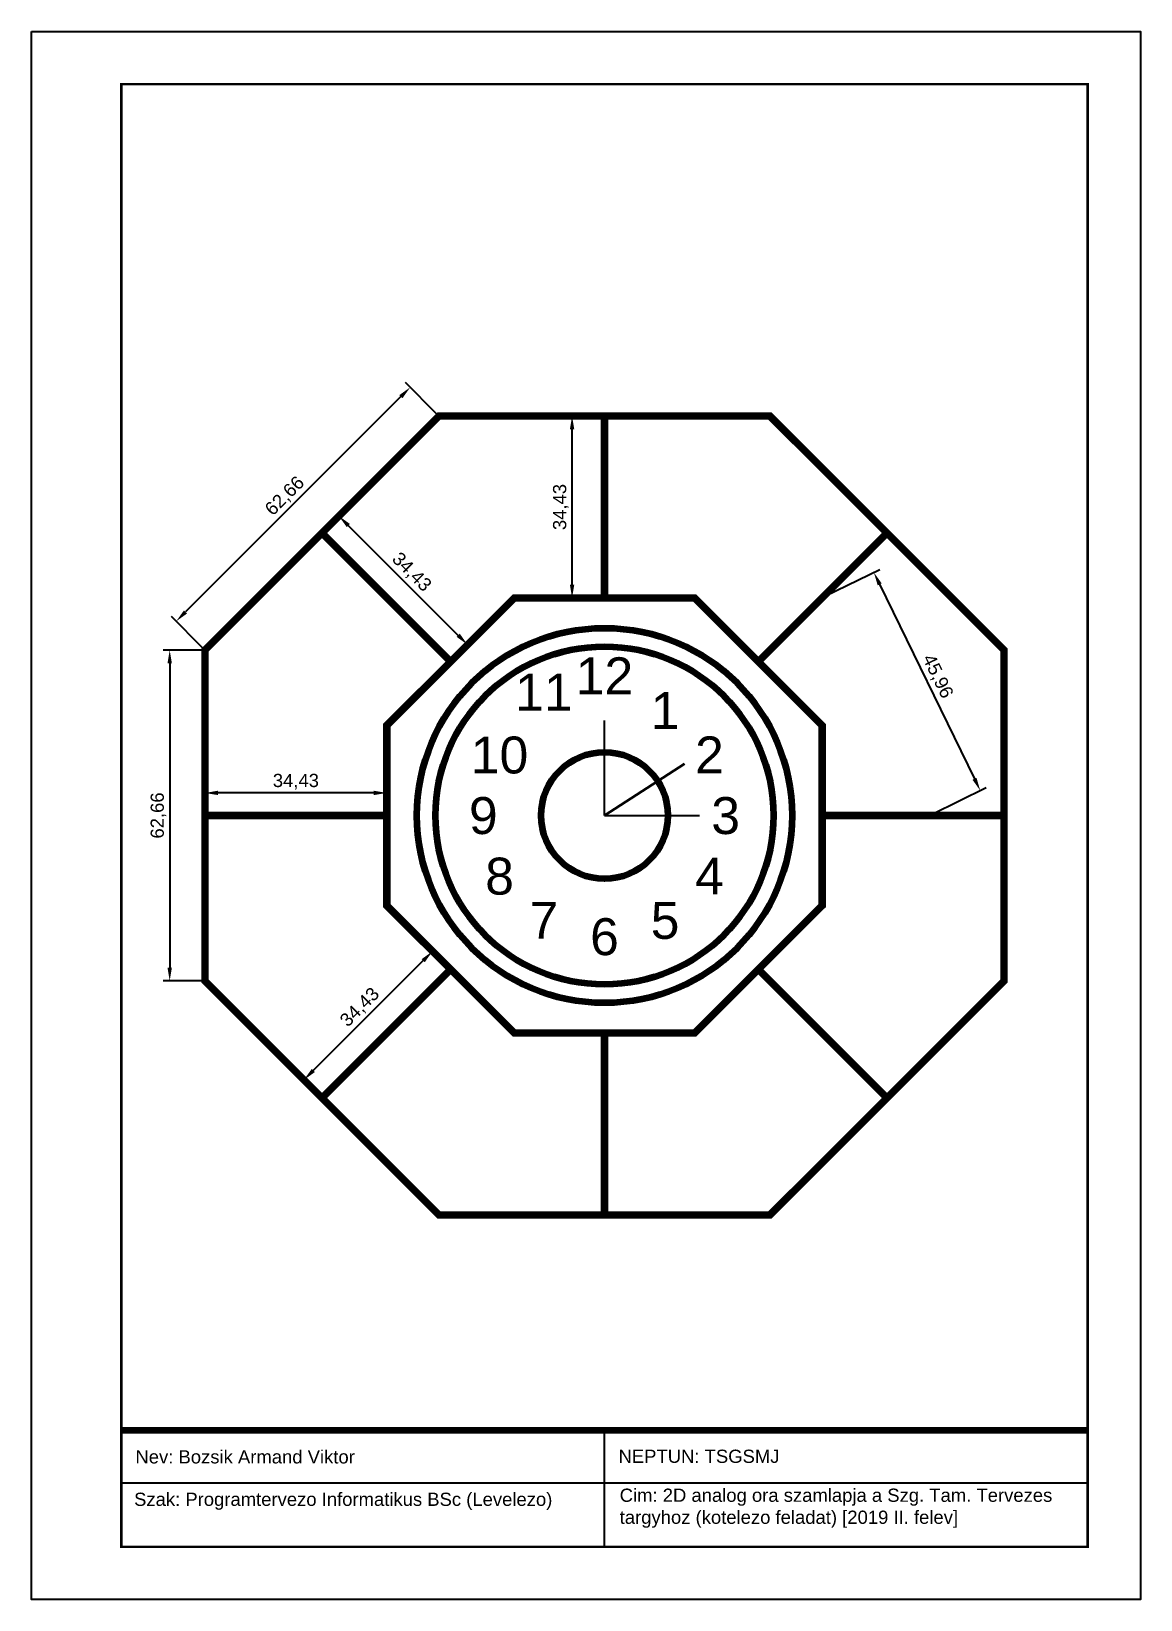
# Model space of a CAD drawing. Header units: millimetres. Extents: x 1839 to 3907, y 1836 to 3965.
# Drawn here: x 1839.3 to 2049.3, y 1836.1 to 2133.1 of the extents above; entities outside this region: 1.
import ezdxf

# ---------------------------------------------------------------- set-up
doc = ezdxf.new("R2010")
doc.units = ezdxf.units.MM
doc.layers.add('HourHand', color=7, linetype='Continuous', lineweight=30)
for name, color, linetype in [('MinuteHand', 7, 'Continuous'), ('Numbers', 7, 'Continuous'), ('SecondHand', 10, 'Continuous')]:
    doc.layers.add(name, color=color, linetype=linetype)
doc.styles.get("Standard").update_dxf_attribs({"font": 'arial.ttf'})
doc.dimstyles.new('ISO-25', dxfattribs={"dimtxt": 2.5, "dimasz": 2.5, "dimexe": 1.25, "dimexo": 0.625, "dimtad": 1, "dimtxsty": 'Standard', "dimcen": 2.5, "dimadec": 0, "dimazin": 0, "dimtfac": 1, "dimtmove": 0, "dimatfit": 3, "dimfxl": 1, "dimarcsym": 0})

# ---------------------------------------------------------------- blocks, each defined once
blk = doc.blocks.new('*D3')
at = {"color": 0, "lineweight": -2, "transparency": 16777216}
for p, q in [((1894.76, 2038.49), (1898.41, 2042.15)), ((1920.11, 2018.68), (1899.3, 2039.5)), ((1919.11, 2014.15), (1922.76, 2017.8))]:
    blk.add_line(p, q, dxfattribs=at)
at = {"color": 0, "transparency": 16777216}
for points in [[(1899.59, 2039.79), (1899, 2039.2), (1897.53, 2041.26)], [(1920.41, 2018.98), (1919.82, 2018.39), (1921.88, 2016.92)]]:
    blk.add_solid(points, dxfattribs=at)
at = {"layer": 'Defpoints', "color": 0, "transparency": 16777216}
for p in [(1897.53, 2041.26), (1894.32, 2038.05), (1918.67, 2013.7)]:
    blk.add_point(p, dxfattribs=at)
at = {"color": 0, "transparency": 16777216, "insert": (1911.21, 2030.59), "char_height": 2.5, "attachment_point": 5, "rotation": 315}
blk.add_mtext('34,43', dxfattribs=at)
blk = doc.blocks.new('*D4')
at = {"color": 0, "lineweight": -2, "transparency": 16777216}
for p, q in [((1872.16, 1985.19), (1872.16, 1990.09)), ((1906.6, 1985.19), (1906.6, 1990.09)), ((1904.1, 1988.84), (1874.66, 1988.84))]:
    blk.add_line(p, q, dxfattribs=at)
at = {"color": 0, "transparency": 16777216}
for points in [[(1874.66, 1989.26), (1874.66, 1988.43), (1872.16, 1988.84)], [(1904.1, 1989.26), (1904.1, 1988.43), (1906.6, 1988.84)]]:
    blk.add_solid(points, dxfattribs=at)
at = {"layer": 'Defpoints', "color": 0, "transparency": 16777216}
for p in [(1872.16, 1988.84), (1872.16, 1984.57), (1906.6, 1984.57)]:
    blk.add_point(p, dxfattribs=at)
at = {"color": 0, "transparency": 16777216, "insert": (1889.38, 1990.97), "char_height": 2.5, "attachment_point": 5}
blk.add_mtext('34,43', dxfattribs=at)
blk = doc.blocks.new('*D5')
at = {"color": 0, "lineweight": -2, "transparency": 16777216}
for p, q in [((1918.22, 1955.87), (1914.36, 1959.73)), ((1913.48, 1957.08), (1892.67, 1936.27)), ((1893.88, 1931.52), (1890.02, 1935.38))]:
    blk.add_line(p, q, dxfattribs=at)
at = {"color": 0, "transparency": 16777216}
for points in [[(1913.19, 1957.37), (1913.78, 1956.79), (1915.25, 1958.85)], [(1892.37, 1936.56), (1892.96, 1935.97), (1890.9, 1934.5)]]:
    blk.add_solid(points, dxfattribs=at)
at = {"layer": 'Defpoints', "color": 0, "transparency": 16777216}
for p in [(1918.67, 1955.43), (1890.9, 1934.5), (1894.32, 1931.08)]:
    blk.add_point(p, dxfattribs=at)
at = {"color": 0, "transparency": 16777216, "insert": (1901.57, 1948.18), "char_height": 2.5, "attachment_point": 5, "rotation": 45}
blk.add_mtext('34,43', dxfattribs=at)
blk = doc.blocks.new('*D6')
at = {"color": 0, "lineweight": -2, "transparency": 16777216}
for p, q in [((1871.54, 2015.9), (1864.24, 2015.9)), ((1865.49, 2013.4), (1865.49, 1955.74)), ((1871.54, 1953.24), (1864.24, 1953.24))]:
    blk.add_line(p, q, dxfattribs=at)
at = {"color": 0, "transparency": 16777216}
for points in [[(1865.07, 2013.4), (1865.9, 2013.4), (1865.49, 2015.9)], [(1865.07, 1955.74), (1865.9, 1955.74), (1865.49, 1953.24)]]:
    blk.add_solid(points, dxfattribs=at)
at = {"layer": 'Defpoints', "color": 0, "transparency": 16777216}
for p in [(1872.16, 2015.9), (1865.49, 1953.24), (1872.16, 1953.24)]:
    blk.add_point(p, dxfattribs=at)
at = {"color": 0, "transparency": 16777216, "insert": (1863.36, 1984.57), "char_height": 2.5, "attachment_point": 5, "rotation": 90}
blk.add_mtext('62,66', dxfattribs=at)
blk = doc.blocks.new('*D7')
at = {"color": 0, "lineweight": -2, "transparency": 16777216}
for p, q in [((1916.03, 2060.65), (1910.14, 2066.54)), ((1909.26, 2063.89), (1868.48, 2023.11)), ((1871.72, 2016.34), (1865.83, 2022.23))]:
    blk.add_line(p, q, dxfattribs=at)
at = {"color": 0, "transparency": 16777216}
for points in [[(1908.96, 2064.18), (1909.55, 2063.59), (1911.02, 2065.65)], [(1868.19, 2023.41), (1868.78, 2022.82), (1866.72, 2021.35)]]:
    blk.add_solid(points, dxfattribs=at)
at = {"layer": 'Defpoints', "color": 0, "transparency": 16777216}
for p in [(1916.47, 2060.21), (1866.72, 2021.35), (1872.16, 2015.9)]:
    blk.add_point(p, dxfattribs=at)
at = {"color": 0, "transparency": 16777216, "insert": (1887.37, 2045), "char_height": 2.5, "attachment_point": 5, "rotation": 45}
blk.add_mtext('62,66', dxfattribs=at)
blk = doc.blocks.new('*D11')
at = {"color": 0, "lineweight": -2, "transparency": 16777216}
for p, q in [((1947.18, 2060.21), (1940.42, 2060.21)), ((1941.67, 2028.27), (1941.67, 2057.71)), ((1947.18, 2025.77), (1940.42, 2025.77))]:
    blk.add_line(p, q, dxfattribs=at)
at = {"color": 0, "transparency": 16777216}
for points in [[(1941.25, 2057.71), (1942.08, 2057.71), (1941.67, 2060.21)], [(1941.25, 2028.27), (1942.08, 2028.27), (1941.67, 2025.77)]]:
    blk.add_solid(points, dxfattribs=at)
at = {"layer": 'Defpoints', "color": 0, "transparency": 16777216}
for p in [(1941.67, 2060.21), (1947.8, 2060.21), (1947.8, 2025.77)]:
    blk.add_point(p, dxfattribs=at)
at = {"color": 0, "transparency": 16777216, "insert": (1939.54, 2042.99), "char_height": 2.5, "attachment_point": 5, "rotation": 90}
blk.add_mtext('34,43', dxfattribs=at)
blk = doc.blocks.new('*D12')
at = {"color": 0, "lineweight": -2, "transparency": 16777216}
for p, q in [((1989.67, 2026.15), (1999.92, 2031.15)), ((1999.89, 2028.35), (2017.85, 1991.54)), ((2009.82, 1984.84), (2020.07, 1989.84))]:
    blk.add_line(p, q, dxfattribs=at)
at = {"color": 0, "transparency": 16777216}
for points in [[(2000.27, 2028.54), (1999.52, 2028.17), (1998.8, 2030.6)], [(2018.22, 1991.72), (2017.47, 1991.35), (2018.94, 1989.29)]]:
    blk.add_solid(points, dxfattribs=at)
at = {"layer": 'Defpoints', "color": 0, "transparency": 16777216}
for p in [(1989.11, 2025.88), (2018.94, 1989.29), (2009.26, 1984.57)]:
    blk.add_point(p, dxfattribs=at)
at = {"color": 0, "transparency": 16777216, "insert": (2010.78, 2010.88), "char_height": 2.5, "attachment_point": 5, "rotation": 295.9972}
blk.add_mtext('45,96', dxfattribs=at)
blk = doc.blocks.new('Hands')
blk.add_line((1947.8, 1984.57), (1965.8, 1984.57))

msp = doc.modelspace()

# ---------------------------------------------------------------- linework, layer by layer
at = {"lineweight": 100}
msp.add_line((2039.301, 1868.111), (1856.303, 1868.111), dxfattribs=at)
for p, q in [((1947.802, 1846.067), (1947.802, 1868.111)), ((2039.301, 1858.111), (1856.303, 1858.111))]:
    msp.add_line(p, q)
msp.add_lwpolyline([(1839.301, 2133.067), (2049.301, 2133.067), (2049.301, 1836.067), (1839.301, 1836.067)], close=True)
for points, const_width in [([(2039.301, 1846.067), (1856.303, 1846.067), (1856.303, 2123.067), (2039.301, 2123.067)], 0.5), ([(1979.133, 1908.928), (2023.441, 1953.236), (2023.441, 2015.898), (1979.133, 2060.206), (1916.472, 2060.206), (1872.163, 2015.898), (1872.163, 1953.236), (1916.472, 1908.928)], 1.4), ([(1930.735, 2025.772), (1906.597, 2001.635), (1906.597, 1967.499), (1930.735, 1943.362), (1964.87, 1943.362), (1989.008, 1967.499), (1989.008, 2001.635), (1964.87, 2025.772)], 1.4)]:
    msp.add_lwpolyline(points, close=True, dxfattribs=dict(const_width=const_width))
at = {"const_width": 1.4}
for points in [[(1947.802, 2025.772), (1947.802, 2060.206)], [(1918.666, 2013.704), (1894.318, 2038.052)], [(1976.939, 2013.704), (2001.287, 2038.052)], [(1906.597, 1984.567), (1872.163, 1984.567)], [(1989.008, 1984.567), (2023.441, 1984.567)], [(1918.666, 1955.431), (1894.318, 1931.082)], [(1976.939, 1955.431), (2001.287, 1931.082)], [(1947.802, 1943.362), (1947.802, 1908.928)]]:
    msp.add_lwpolyline(points, dxfattribs=at)
at = {"lineweight": 140}
for radius in [35.5, 32, 12]:
    msp.add_circle((1947.802, 1984.567), radius, dxfattribs=at)

# ---------------------------------------------------------------- block references
msp.add_blockref('Hands', (1941.511, 1980.736))
at = {"layer": 'HourHand', "rotation": 32.83120788559944}
msp.add_blockref('Hands', (1387.084, -739.04), dxfattribs=at)
at = {"layer": 'MinuteHand'}
msp.add_blockref('Hands', (0, 0), dxfattribs=at)
at = {"layer": 'SecondHand', "color": 1, "rotation": 89.99999664747561}
msp.add_blockref('Hands', (3932.369, 36.765), dxfattribs=at)

# ---------------------------------------------------------------- texts
at = {"char_height": 2.5, "attachment_point": 1}
for s, width, gutter_width, insert in [('Nev: Bozsik Armand Viktor', 87.09558, 12.5, (1859.005, 1864.359)), ('NEPTUN: TSGSMJ', 82.37012, 5, (1950.463, 1864.467)), ('Szak: Programtervezo Informatikus BSc (Levelezo)', 85.73882, 5, (1858.747, 1856.322)), ('Cim: 2D analog ora szamlapja a Szg. Tam. Tervezes targyhoz (kotelezo feladat) [2019 II. felev]', 82.37012, 12.5, (1950.68, 1857.089))]:
    msp.add_mtext_dynamic_manual_height_columns(s, width=width, gutter_width=gutter_width, heights=[0], dxfattribs=dict(at, insert=insert))
at = {"layer": 'Numbers', "char_height": 7, "attachment_point": 5}
for s, insert in [('12', (1947.802, 2011.021)), ('11', (1936.333, 2007.948)), ('1', (1959.272, 2004.434)), ('10', (1927.936, 1995.977)), ('2', (1967.669, 1996.037)), ('9', (1924.863, 1984.507)), ('3', (1970.742, 1984.505)), ('8', (1927.936, 1973.037)), ('4', (1967.669, 1973.112)), ('7', (1936.333, 1964.715)), ('5', (1959.272, 1964.655)), ('6', (1947.802, 1961.568))]:
    msp.add_mtext_dynamic_manual_height_columns(s, width=3.16881, gutter_width=19.617, heights=[0], dxfattribs=dict(at, insert=insert))

# ---------------------------------------------------------------- dimensions: what is measured, and where the dimension line sits
for p1, p2, distance, picture, middle in [((1916.472, 2060.206), (1872.163, 2015.898), -7.704, '*D7', (1887.366, 2045.004)), ((1918.666, 2013.704), (1894.318, 2038.052), -4.543, '*D3', (1911.208, 2030.594)), ((1989.113, 2025.878), (2009.259, 1984.567), 10.773, '*D12', (2010.781, 2010.877)), ((1918.666, 1955.431), (1894.318, 1931.082), -4.833, '*D5', (1901.57, 1948.178))]:
    dim = msp.add_aligned_dim(p1=p1, p2=p2, distance=distance, dimstyle='ISO-25')
    dim.commit()
    dim.dimension.update_dxf_attribs({"geometry": picture, "text_midpoint": middle})
for base, p1, p2, picture, middle in [((1941.666, 2060.206), (1947.802, 2025.772), (1947.802, 2060.206), '*D11', (1939.539, 2042.989)), ((1865.486, 1953.236), (1872.163, 2015.898), (1872.163, 1953.236), '*D6', (1863.359, 1984.567))]:
    dim = msp.add_linear_dim(base=base, p1=p1, p2=p2, angle=90, dimstyle='ISO-25')
    dim.commit()
    dim.dimension.update_dxf_attribs({"geometry": picture, "text_midpoint": middle})
dim = msp.add_linear_dim(base=(1872.163, 1988.844), p1=(1906.597, 1984.567), p2=(1872.163, 1984.567), dimstyle='ISO-25')
dim.commit()
dim.dimension.update_dxf_attribs({"geometry": '*D4', "text_midpoint": (1889.38, 1990.972)})

doc.saveas('drawing.dxf')
